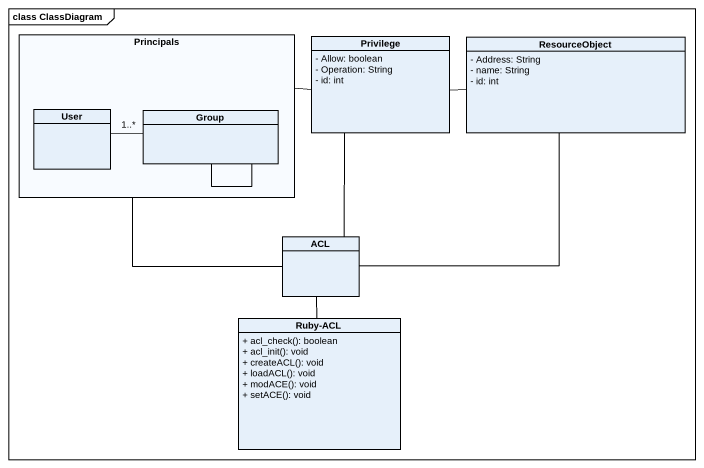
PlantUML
@startuml
mainframe class ClassDiagram
hide circle
hide empty members
skinparam classAttributeIconSize 0
rectangle Principals {
  class User
  class "Group" as Group_
}
class Privilege {
  - Allow: boolean
  - Operation: String
  - id: int
}
class ResourceObject {
  - Address: String
  - name: String
  - id: int
}
class ACL
class "Ruby-ACL" as Ruby_ACL {
  + acl_check(): boolean
  + acl_init(): void
  + createACL(): void
  + loadACL(): void
  + modACE(): void
  + setACE(): void
}
Principals -right- Privilege
Principals -- ACL
Privilege -- ACL
ResourceObject -left- Privilege
ResourceObject -- ACL
Group_ "1..*" -left- User
Group_ -- Group_
Ruby_ACL -up- ACL
@enduml
